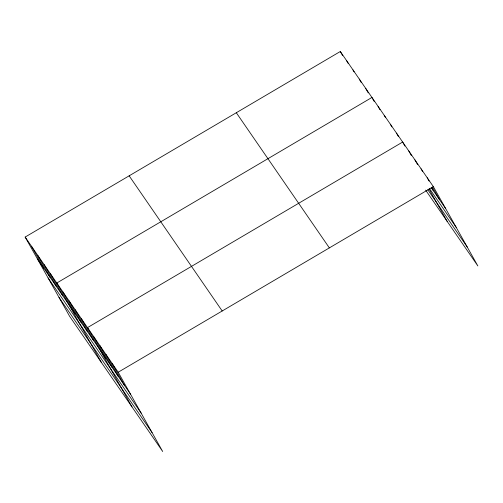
<?xml version="1.0" encoding="UTF-8"?>
<svg xmlns="http://www.w3.org/2000/svg" width="503" height="503" viewBox="0 0 503 503"><rect width="100%" height="100%" fill="white"/><g stroke="black" fill="none" stroke-linecap="round" stroke-linejoin="round"><path stroke-width="0.75" d="M25.15 237.064L118.199 372.22L162.689 451.505L69.64 316.343L25.15 237.064L340.311 51.495L433.36 186.657L477.85 265.936L425.651 190.115M118.199 372.22L433.36 186.657M431.209 187.6L445.689 208.626M429.543 188.669L456.303 227.538M427.757 189.681L467.237 247.023M236.309 112.735L329.358 247.891M129.152 175.824L222.2 310.986M37.48 259.026L130.529 394.189M48.093 277.945L141.142 413.101M59.027 297.43L152.076 432.593M427.217 177.735L429.084 181.067M432.448 187.053L439.547 199.704M421.074 168.813L422.57 171.479M431.536 187.456L433.404 190.782M414.937 159.897L417.553 164.556M408.794 150.975L411.41 155.634M404.896 146.046L402.651 142.053L87.491 327.616L131.987 406.902M428.99 188.983L447.142 221.339M396.509 133.132L398.376 136.464M390.372 124.21L391.862 126.875M384.229 115.294L385.348 117.287M378.086 106.372L379.954 109.698M374.188 101.443L371.943 97.45L56.789 283.013L101.279 362.298M365.618 88.258L368.234 92.917M359.293 79.065L361.16 82.398M352.961 69.879L354.087 71.872M346.636 60.687L348.133 63.347M340.311 51.495L342.549 55.487M112.056 363.304L124.386 385.273M105.919 354.382L118.243 376.351M99.776 345.46L112.106 367.429M93.633 336.538L105.963 358.507M81.354 318.701L93.677 340.669M75.211 309.779L87.541 331.747M69.068 300.857L81.398 322.825M62.925 291.935L75.255 313.903M50.457 273.827L62.787 295.795M44.132 264.635L56.462 286.603M37.807 255.442L50.13 277.411M31.475 246.25L43.805 268.218"/></g></svg>
